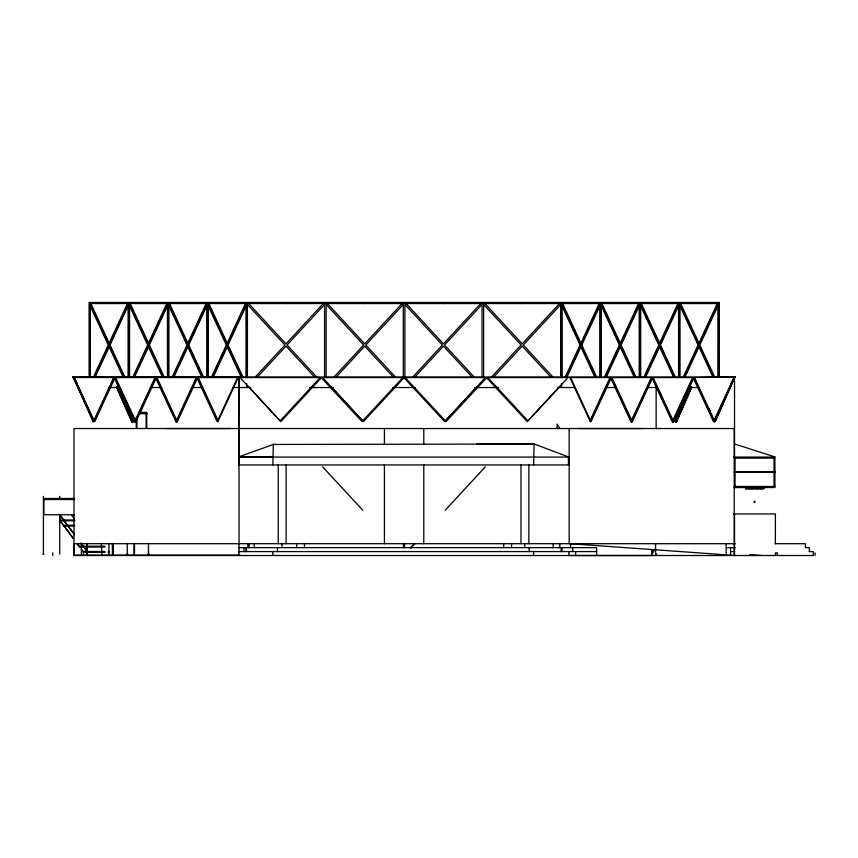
<?xml version="1.0" encoding="UTF-8"?>
<svg xmlns="http://www.w3.org/2000/svg" width="858" height="858" viewBox="0 0 858 858"><rect width="100%" height="100%" fill="white"/><g stroke="black" fill="none" stroke-linecap="round" stroke-linejoin="round"><path stroke-width="1.29" d="M67.643 531.284L67.643 530.662M71.579 535.907L72.051 536.54M73.681 378.571L72.994 377.027L73.681 378.571L73.681 377.027M79.451 546.246L104.976 546.246L104.976 547.039L79.451 547.039L79.451 546.407M81.81 550.182L83.387 552.284L104.976 552.284L104.976 551.501L83.387 551.501L83.387 554.129M476.662 443.961L534.126 443.961L568.951 457.089L568.951 464.961L238.814 464.961L238.889 377.027M246.203 551.576L246.203 547.64M568.951 555.512L568.951 551.576M272.833 464.961L273.359 443.961M656.467 555.512L656.724 554.129L656.145 554.129M714.489 421.653L713.427 419.251L714.478 421.653L715.164 421.653L734.813 377.027L714.199 421.653L713.513 421.653L693.479 378.367M133.794 418.447L132.4 421.653L130.352 416.849M133.087 421.653L134.148 419.251M690.325 387.183L675.46 420.86L676.211 420.86M691.183 386.829L675.814 421.653L674.399 418.447M675.879 421.653L683.815 403.635M684.158 402.82L687.333 395.602M687.515 395.227L689.982 389.586M676.501 421.653L691.859 386.829L676.565 421.653L675.117 421.653L674.056 419.251M732.882 379.965L714.832 420.86L715.518 420.86L734.577 377.552M714.199 421.653L693.822 377.552L735.199 377.027L72.919 377.027M734.813 377.027L734.244 378.249L734.244 377.027M93.458 377.027L108.269 345.013L89.522 304.493L90.208 304.493L92.417 309.266M127.585 303.271L108.805 343.854L90.036 303.271L128.346 303.271L127.048 305.909M94.616 375.986L95.721 373.605M96.825 371.224L98.477 367.642M101.233 361.69L103.443 356.928M105.641 352.155L108.398 346.203M110.038 342.664L113.878 334.363M118.265 324.882L119.916 321.321M124.303 311.84L125.944 308.279M94.53 377.027L108.805 346.171L123.091 377.027M124.163 377.027L109.341 345.013L128.089 304.493L128.089 377.027M95.131 377.198L109.492 346.171M124.914 377.177L110.028 345.013L128.217 305.684M113.696 377.552L93.651 420.881L94.326 420.881L73.874 377.552M114.715 378.367L94.691 421.653L94.005 421.653L114.382 377.552L72.994 377.027L90.658 414.875M132.808 377.027L147.619 345.013L128.872 304.493L128.872 377.027M166.935 303.271L148.155 343.854L129.386 303.271L167.696 303.271M133.966 375.986L137.827 367.642M140.583 361.69L142.235 358.118M144.991 352.155L146.096 349.774M149.389 342.664L151.587 337.923M152.681 335.553L159.266 321.321M160.36 318.951L163.653 311.84M166.398 305.909L167.61 303.271M133.88 377.027L148.155 346.171L162.441 377.027M163.513 377.027L148.691 345.013L167.439 304.493L167.439 377.027M134.481 377.198L148.842 346.171M164.264 377.177L149.378 345.013L167.567 305.684M154.998 377.552L134.953 420.881L135.628 420.881L115.583 377.552M156.017 378.367L135.993 421.653L134.588 421.653L114.564 378.367M172.083 377.177L186.969 345.013L168.222 304.493L168.222 377.552M169.412 303.271L188.192 343.854L187.505 343.854L206.285 303.271M174.968 372.415L179.933 361.69M188.739 342.664L189.833 340.294M191.484 336.733L203.003 311.84M204.097 309.47L205.748 305.909M173.144 377.198L187.505 346.171L201.866 377.198M202.928 377.177L188.041 345.013L206.789 304.493L206.789 377.552M173.831 377.198L188.192 346.171M203.614 377.177L188.728 345.013L207.464 304.493L226.319 345.013L211.433 377.177M196.3 377.552L176.255 420.881L176.93 420.881L156.885 377.552M197.319 378.367L177.295 421.653L175.89 421.653L155.866 378.367M208.762 303.271L227.542 343.854L226.855 343.854L245.624 303.271M213.771 373.605L219.283 361.69M220.388 359.309L223.691 352.155M230.823 336.733L233.022 331.992M234.116 329.622L243.447 309.47M212.494 377.198L226.855 346.171L241.216 377.198M242.278 377.177L227.391 345.013L246.139 304.493L246.139 377.552M213.181 377.198L227.542 346.171L234.717 361.679M242.953 377.177L228.078 345.013L246.814 304.493L246.814 377.552M237.602 377.552L217.557 420.881L218.232 420.881L238.288 377.552L197.501 377.552L217.878 421.653L217.192 421.653L197.168 378.367M565.154 377.177L580.04 345.013L561.293 304.493L561.293 377.552M599.345 303.271L580.576 343.854L581.263 343.854L600.032 303.271L561.797 303.271M565.84 377.177L580.727 345.013L561.979 304.493L561.979 377.552M566.773 375.997L567.878 373.616M569.53 370.034L570.634 367.653M573.401 361.679L580.019 347.361M583.322 340.24L581.113 345.013L581.799 345.013L600.536 304.493L600.536 377.552M585.521 335.478L587.73 330.716M590.486 324.753L592.138 321.182M593.243 318.801L599.86 304.493L599.86 377.552M566.902 377.198L581.263 346.171L595.613 377.198M604.504 377.177L619.39 345.013L601.201 305.684M619.926 343.854L638.695 303.271M605.19 377.177L620.066 345.013L601.329 304.493L601.329 377.552M639.382 303.271L620.602 343.854L601.833 303.271M606.123 375.997L609.984 367.653M615.508 355.716L619.369 347.361M623.219 339.049L627.08 330.716M628.732 327.134L629.836 324.753M632.593 318.801L635.896 311.647M637.001 309.266L639.21 304.493L639.21 377.552M606.252 377.198L620.602 346.171L634.963 377.198M636.025 377.177L621.138 345.013L639.886 304.493L639.886 377.552M570.602 377.552L590.647 420.881L589.961 420.881L610.017 377.552M611.035 378.367L591.001 421.653L590.325 421.653L610.703 377.552L569.916 377.552L589.961 420.881M643.854 377.177L658.74 345.013L640.54 305.684M659.276 343.854L678.045 303.271M644.605 377.027L659.416 345.013L640.679 304.493L640.679 377.027M645.473 375.997L649.334 367.653M650.986 364.071L652.091 361.679M654.858 355.716L656.509 352.134M660.917 342.621L669.186 324.753M676.351 309.266L678.56 304.493L679.236 304.493L679.236 377.027M645.677 377.027L659.952 346.171L674.238 377.027M679.236 304.493L660.488 345.013L675.31 377.027M651.319 377.552L631.263 420.881L631.949 420.881L651.994 377.552L611.218 377.552L631.595 421.653L651.651 378.367L652.863 378.367L672.897 421.653L693.296 377.552L652.52 377.552L672.565 420.881L673.251 420.881L653.195 377.552M652.337 378.367L632.303 421.653L630.909 421.653L610.875 378.367M683.204 377.177L698.09 345.013L679.89 305.684M717.395 303.271L698.626 343.854L695.334 336.733M683.955 377.027L698.766 345.013L680.029 304.493L680.029 377.027M718.082 303.271L699.302 343.854L680.533 303.271M685.928 373.616L691.441 361.679M701.361 340.24L708.536 324.753M710.188 321.182L711.293 318.801M714.049 312.838L715.701 309.266M685.027 377.027L699.302 346.171L713.588 377.027M672.565 420.881L692.62 377.552M693.639 378.367L673.605 421.653L672.211 421.653L652.177 378.367M654.214 549.774L652.177 554.171L652.177 549.624M733.922 377.552L713.867 420.881L714.553 420.881L694.497 377.552M255.437 376.844L284.91 345.013L247.404 304.493L247.404 377.552M257.368 377.08L285.993 346.171L314.607 377.08M280.791 421.653L320.849 378.367M334.18 376.844L363.653 345.013L326.147 304.493L326.147 377.552M336.111 377.08L364.725 346.171L393.35 377.08M363.395 421.653L403.464 378.367M412.923 376.844L442.396 345.013L404.89 304.493L404.89 377.552M414.843 377.08L443.468 346.171L472.093 377.08M445.291 420.881L485.392 377.552L405.191 377.552L445.399 420.881L476.598 387.183M446.01 421.653L486.068 378.367M491.666 376.844L521.138 345.013L483.633 304.493L483.633 377.552M493.586 377.08L522.211 346.171L550.836 377.08M410.682 547.511L414.2 543.704M445.291 510.124L485.392 466.795M527.895 420.881L567.996 377.552L487.794 377.552L528.013 420.881L559.202 387.183M410.714 548.241L414.918 543.704M87.28 551.565L81.017 543.103M93.833 421.653L93.029 421.653L73.573 377.552L238.202 377.027M89.135 302.488L719.068 302.488L719.068 377.027M207.046 303.271L168.736 303.271L187.505 343.854M246.396 303.271L208.076 303.271L226.855 343.854M639.467 303.271L601.147 303.271L602.37 305.909M679.847 303.271L718.167 303.271M128.142 303.539L90.498 303.539L90.498 302.488M206.842 303.539L169.241 303.539L169.241 302.488M246.192 303.539L208.612 303.539L208.612 302.488M248.659 303.539L323.992 303.539L323.992 302.488M559.534 303.539L484.202 303.539L484.202 302.488M561.926 303.539L599.592 303.539L599.592 302.488M640.626 303.539L678.335 303.539L678.335 302.488M679.976 303.539L717.706 303.539L717.706 302.488M109.341 345.013L110.028 345.013M147.619 345.013L148.305 345.013M148.691 345.013L149.378 345.013M186.969 345.013L187.655 345.013L185.446 340.24M188.041 345.013L188.728 345.013M226.319 345.013L227.005 345.013M227.391 345.013L228.078 345.013M580.04 345.013L580.727 345.013M619.39 345.013L620.066 345.013M620.463 345.013L621.138 345.013M658.74 345.013L659.416 345.013M698.09 345.013L698.766 345.013M114.039 378.367L115.24 378.367M155.341 378.367L156.542 378.367M196.643 378.367L197.844 378.367M610.349 378.367L611.561 378.367M692.953 378.367L694.165 378.367M109.148 387.526L119.83 387.526M151.855 387.526L161.207 387.526M193.2 387.526L202.574 387.526M233.194 387.526L250.633 387.526M309.609 387.526L333.741 387.526M392.707 387.526L415.497 387.526M474.463 387.526L498.595 387.526M557.561 387.526L574.999 387.526M605.63 387.526L614.993 387.526M646.996 387.526L656.606 387.526M688.373 387.526L699.077 387.526M138.878 412.387L146.75 412.387L146.75 428.142M139.361 413.706L147.233 413.706M92.685 420.86L93.479 420.86M132.057 420.86L132.851 420.86M131.703 421.653L133.204 421.653M132.057 422.447L132.851 422.447M134.953 422.426L135.628 422.426M176.255 422.426L176.93 422.426M631.263 422.426L631.949 422.426M672.565 422.426L673.251 422.426M675.46 422.447L676.211 422.447M166.055 428.528L230.191 428.528M578.657 428.528L642.149 428.528M568.951 457.089L238.814 457.089L238.814 464.961M733.708 457.089L775.439 457.089L734.523 443.961M734.137 458.129L774.924 458.129L774.924 487.526L734.137 487.526M734.137 471.782L774.924 471.782M734.137 472.308L774.924 472.308M734.137 486.486L774.924 486.486M745.463 488.32L754.783 488.32M755.115 488.32L764.424 488.32M754.075 488.492L754.986 488.492M745.634 489.103L753.935 489.103M755.276 489.103L763.577 489.103M74.496 498.477L43.876 498.477L43.822 514.757L74.421 514.757M43.822 499.517L74.485 499.517M754.075 501.308L754.986 501.308M754.075 502.273L754.986 502.273M733.429 513.931L775.385 513.931L775.385 543.704M74.764 520.002L59.77 520.002L59.77 515.54L60.232 520.785L74.764 520.785M63.706 525.257L73.992 525.257M74.732 526.04L63.706 526.04L60.768 521.836M735.424 543.704L73.981 543.704L73.981 555.512L813.266 555.512L813.266 551.576L809.255 551.576M775.031 543.704L805.394 543.704L805.394 547.64L809.33 547.64L809.33 551.576M238.803 547.64L596.6 547.64L596.6 555.512M726.179 547.64L735.424 547.64M108.462 551.501L109.416 551.501M596.75 551.576L238.771 551.576L238.771 555.512M730.587 551.576L734.587 551.576M42.921 554.129L43.93 554.129M86.433 554.129L87.58 554.129M101.845 554.129L101.394 543.479M113.31 554.129L112.398 554.129L112.323 543.489M126.77 554.129L127.788 554.129M147.962 554.129L148.981 554.129L148.477 553.12M240.036 555.115L73.981 555.115L73.981 428.528L734.223 428.528L734.223 554.204M719.058 377.338L734.705 377.027M272.833 457.089L238.674 456.864L273.337 444.444L534.116 444.026L533.601 464.961M749.817 554.654L761.807 555.512M570.227 543.704L735.435 555.512M735.038 377.413L734.523 377.027L734.523 457.089M552.756 376.844L523.283 345.013L560.8 304.493L560.8 377.552M474.013 376.844L444.541 345.013L482.057 304.493L482.057 377.552M395.27 376.844L365.798 345.013L403.314 304.493L403.314 377.552M316.538 376.844L287.065 345.013L324.571 304.493L324.571 377.552M487.119 378.367L527.295 421.653M404.515 378.367L444.691 421.653M331.606 387.183L362.795 420.881M321.9 378.367L362.076 421.653M249.002 387.183L280.191 420.881M322.576 466.795L362.687 510.124M59.953 515.347L74.517 534.77M60.039 515.1L73.938 533.655M80.92 543.307L86.969 551.394M64.178 526.04L67.793 530.855M68.114 531.284L73.434 538.384M77.37 543.64L79.923 547.039M81.306 548.884L83.387 551.651M73.155 538.642L60.489 520.785M77.081 543.886L79.451 547.039M71.611 515.09L73.927 518.307M559.984 428.496L557.057 424.056L557.057 428.528M714.66 377.027L699.838 345.013L718.586 304.493L717.899 304.493L717.899 377.552M681.617 307.1L683.815 311.84M692.588 330.813L694.229 334.363M699.71 346.203L706.874 361.69M708.536 365.261L709.63 367.642M698.626 346.171L712.977 377.198M641.183 303.271L659.952 343.854L678.732 303.271L640.497 303.271L641.72 305.909M642.814 308.279L644.465 311.84M648.852 321.321L650.493 324.882M654.89 334.363L658.73 342.664M660.36 346.203L663.116 352.155M665.325 356.928L667.524 361.69M670.28 367.642L671.943 371.224M673.037 373.605L674.141 375.986M659.276 346.171L673.627 377.198M605.115 311.84L606.756 315.39M609.502 321.321L619.379 342.664M622.661 349.774L623.766 352.155M626.522 358.118L628.185 361.69M632.593 371.224L634.791 375.986M619.926 346.171L634.276 377.198M611.904 377.552L631.949 420.881M562.483 303.271L581.263 343.854M581.799 345.013L596.675 377.177M563.02 305.909L564.671 309.47M565.765 311.84L577.284 336.733M578.935 340.294L580.029 342.664M588.835 361.69L593.79 372.415M580.576 346.171L594.937 377.198M215.969 321.182L208.258 304.493L208.258 377.552M220.388 330.716L222.04 334.288M224.796 340.24L225.901 342.621M235.821 364.071L237.473 367.653M240.24 373.616L241.345 375.997M175.525 318.801L168.908 304.493L168.908 377.552M176.63 321.182L178.282 324.753M181.038 330.716L183.237 335.478M188.739 347.361L193.715 358.097M198.123 367.653L199.228 370.034M200.89 373.616L201.995 375.997M198.187 377.552L218.232 420.881M130.062 303.271L148.842 343.854M131.767 309.266L129.558 304.493L129.558 377.552M132.861 311.647L136.175 318.801M138.932 324.753L140.036 327.134M141.688 330.716L145.549 339.049M149.389 347.361L153.26 355.716M158.773 367.653L162.645 375.997M90.712 303.271L109.492 343.854M99.582 324.753L107.851 342.621M112.248 352.134L113.91 355.716M116.667 361.679L117.771 364.071M119.434 367.653L123.295 375.997M73.595 377.552L94.005 421.653M117.878 387.183L132.733 420.86M118.318 389.586L120.796 395.227M121.857 397.629L124.206 402.82M124.507 403.635L125.611 406.038M127.692 410.843L129.322 414.446M117.02 386.829L132.389 421.653M77.027 383.569L74.796 378.753L93.361 420.86M77.981 385.971L81.274 393.189M82.229 395.602L83.827 399.206M84.888 401.608L88.17 408.826M89.146 411.239L90.733 414.843M815.1 552.884L815.1 555.512M777.284 555.512L777.284 552.884L775.439 552.884L775.439 555.512M774.013 458.129L774.013 471.782M774.013 472.308L774.013 486.486M736.336 486.486L736.336 487.526M735.81 486.486L735.81 487.526M735.049 458.129L735.049 487.526M734.523 513.931L734.523 555.512M730.587 547.64L730.587 555.512M726.179 543.704L726.179 555.512M718.983 302.488L718.983 377.027M718.672 304.493L718.586 377.027M679.697 302.488L679.697 303.539M678.56 304.493L678.56 377.552M656.145 387.73L656.145 428.968M655.555 543.704L655.555 555.512M651.919 555.512L569.315 555.512M651.651 549.592L651.651 554.171M641.687 302.488L641.687 303.539M640.325 302.488L640.325 303.539M638.963 302.488L638.963 303.539L600.954 303.539L600.954 302.488M602.316 302.488L602.316 303.539M575.632 551.576L575.632 555.512M572.747 547.64L572.747 551.576M570.549 543.704L570.549 547.64M569.165 428.528L569.165 543.704M568.425 456.885L568.414 464.961M562.945 302.488L562.945 303.539M561.99 547.64L561.99 551.576M561.582 302.488L561.582 376.898M561.582 383.59L561.582 387.526M561.078 547.64L561.078 551.576M560.22 302.488L560.22 303.539M559.791 543.704L559.791 547.64M553.195 543.704L553.195 547.64M533.601 551.576L533.601 555.512M529.118 547.64L529.118 551.576M528.86 464.961L528.86 543.704M524.731 543.704L524.731 547.64M523.573 302.488L523.573 303.539M522.211 302.488L522.211 303.539M520.849 302.488L520.849 303.539M520.988 464.961L520.988 543.704M511.582 543.704L511.582 547.64M503.71 543.704L503.71 547.64M482.839 302.488L482.839 303.539M481.477 302.488L481.477 303.539L405.459 303.539L405.459 302.488M444.83 302.488L444.83 303.539M443.468 302.488L443.468 303.539M442.106 302.488L442.106 303.539M423.788 428.528L423.788 444.594M423.788 464.682L423.788 543.704M404.515 543.704L404.515 547.629M404.097 302.488L404.097 303.539M403.464 543.704L403.464 547.629M402.734 302.488L402.734 303.539L326.726 303.539L326.726 302.488M384.416 428.528L384.416 444.594M384.416 464.682L384.416 543.704M366.098 302.488L366.098 303.539M364.725 302.488L364.725 303.539M363.363 302.488L363.363 303.539M325.354 302.488L325.354 303.539M304.493 543.704L304.493 547.64M296.621 543.704L296.621 547.64M287.355 302.488L287.355 303.539M285.993 302.488L285.993 303.539M286.111 464.961L286.111 543.704M284.62 302.488L284.62 303.539M281.982 543.704L281.982 547.64M278.239 464.961L278.239 543.704M277.456 547.64L277.456 551.576M272.833 551.576L272.833 555.512M254.279 543.704L254.279 547.64M249.088 543.704L249.088 547.64M247.983 302.488L247.983 303.539M247.908 543.704L247.908 547.64M246.621 302.488L246.621 376.898M246.621 383.59L246.621 387.526M246.525 302.488L246.525 376.898M246.407 547.64L246.407 551.576M245.249 302.488L245.249 303.539M243.983 547.64L243.983 551.576M238.996 377.027L238.771 429.064M239.039 428.528L239.039 552.584M207.572 304.493L207.572 377.552M207.25 302.488L207.25 303.539M205.888 302.488L205.888 303.539M167.878 302.488L167.878 303.539L129.869 303.539L129.869 302.488M166.516 302.488L166.516 303.539M148.477 543.564L148.477 554.129M146.096 413.706L146.096 428.142M136.915 417.642L136.915 428.142M136.261 417.642L136.261 428.142M134.492 543.554L134.492 554.129M134.041 543.554L134.041 554.129M128.507 302.488L128.507 303.539M127.274 543.468L127.274 554.129M113.374 543.564L113.374 554.129M108.912 543.629L108.912 551.501M108.912 552.284L108.912 554.129M90.208 304.493L90.208 377.552M89.522 304.493L89.618 377.027M89.221 302.488L89.135 377.027M87.312 543.961L87.312 552.284M86.937 543.479L86.937 554.129M81.371 543.457L81.371 554.129M73.756 554.043L73.681 555.512M60.039 520.002L60.039 520.785M59.77 496.385L59.77 499.002M59.77 520.785L59.77 554.129M52.767 552.884L52.767 555.512M43.426 496.385L43.426 514.757M43.426 515.54L43.426 554.129M108.269 552.155C108.784 554.129 109.652 550.772 108.269 552.155M63.278 520.034L63.814 519.669L63.278 520.034M82.958 546.278L83.494 545.913L82.958 546.278M155.684 377.552L135.307 421.653L114.897 377.552L155.684 377.552M196.986 377.552L176.609 421.653L156.199 377.552L196.986 377.552M323.552 303.271L285.993 343.854L248.423 303.271L323.552 303.271M320.173 377.552L280.073 420.881L239.972 377.552L320.173 377.552M402.295 303.271L364.725 343.854L327.155 303.271L402.295 303.271M402.788 377.552L362.687 420.881L322.576 377.552L402.788 377.552M481.038 303.271L443.468 343.854L405.898 303.271L481.038 303.271M559.781 303.271L522.211 343.854L484.641 303.271L559.781 303.271M710.252 412.044L708.654 408.44L710.242 412.044M131.789 421.653L116.398 386.829L131.821 421.653"/></g></svg>
